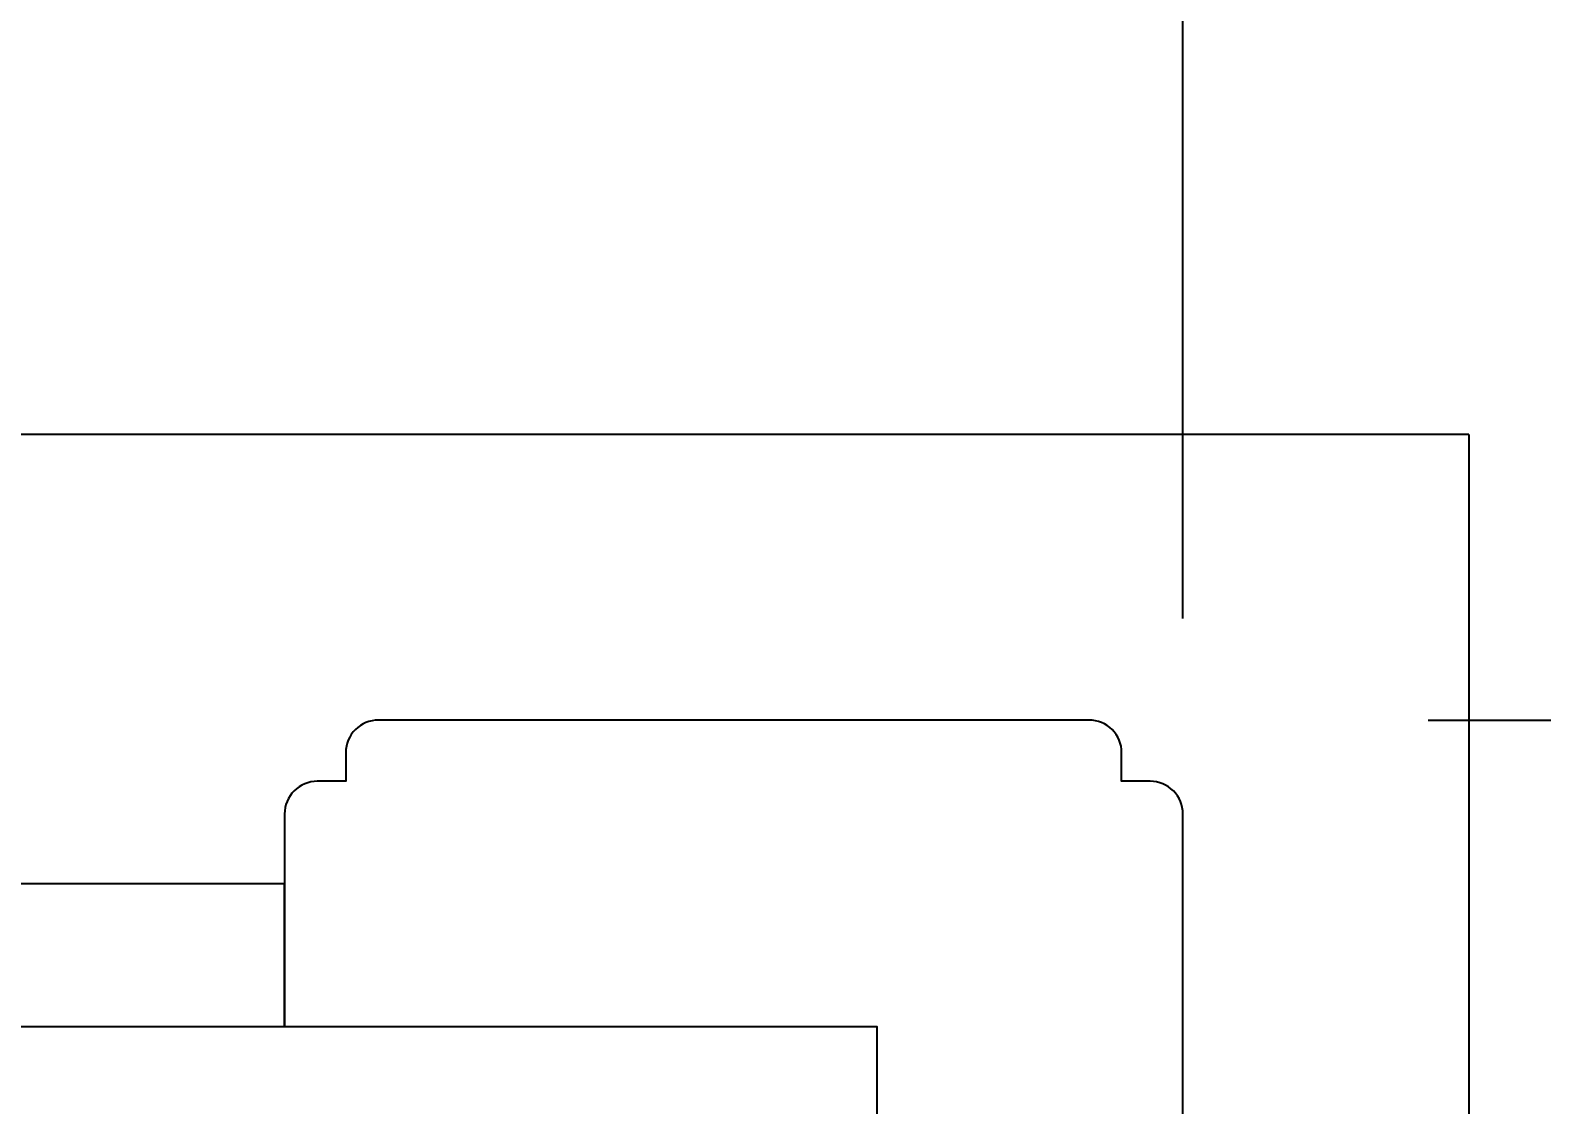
# Model space of a CAD drawing. Extents: x 296441 to 853063, y 459050 to 1117990.
# Drawn here: x 628886.2 to 629256.4, y 580553.1 to 580816.3 of the extents above; entities that cross this region are included whole.
import ezdxf

# ---------------------------------------------------------------- set-up
doc = ezdxf.new("R2010")
doc.units = 0
doc.header["$LTSCALE"] = 1000
for name, color, linetype in [('A-SECT-FNSH', 6, 'Continuous'), ('E2-E3-FL03$0$A-OVLK', 140, 'Continuous'), ('E_OTHER', 7, 'Continuous'), ('ZT0_默认图层-----PM、LM、DY、JD', 7, 'Continuous'), ('ZT1_Dim---标注---PM、LM、DY、JD', 252, 'Continuous'), ('ZT3_型材--铝断面-------------JD', 6, 'Continuous')]:
    doc.layers.add(name, color=color, linetype=linetype)
doc.styles.add('E2-E3-FL03$0$E1-FL03$0$Standard', font='')
doc.styles.add('ZT-DIMSTYLE', font='ROMANS.shx', dxfattribs={"width": 0.7, "bigfont": 'CHINESE.shx'})
doc.styles.get('E2-E3-FL03$0$E1-FL03$0$Standard').set_extended_font_data('SimSun')
doc.dimstyles.new('ZT-DIM100', dxfattribs={"dimscale": 100, "dimtxt": 2.5, "dimasz": 1.5, "dimexe": 1, "dimexo": 1, "dimgap": 0.5, "dimtad": 1, "dimdec": 0, "dimdsep": 46, "dimtxsty": 'ZT-DIMSTYLE', "dimblk": 'ARCHTICK', "dimcen": 2.5, "dimclrd": 175, "dimclre": 175, "dimclrt": 7, "dimazin": 2, "dimtfac": 1, "dimtix": 1, "dimtmove": 2, "dimatfit": 3, "dimfxl": 0, "dimarcsym": 0})

# ---------------------------------------------------------------- blocks, each defined once
blk = doc.blocks.new('20191022152458')
at = {"layer": 'A-SECT-FNSH', "ltscale": 30}
blk.add_lwpolyline([(-220, -119.91), (-271.94, -119.91, -0.414214), (-279.94, -111.91), (-279.94, -104.91), (-286.94, -104.91, -0.414214), (-294.94, -96.91), (-294.94, 45.09), (-294.94, 77.09, -0.414214), (-286.94, 85.09), (-279.94, 85.09), (-279.94, 92.09, -0.414214), (-271.94, 100.09), (-97.94, 100.09, -0.414214), (-89.94, 92.09), (-89.94, 85.09), (-82.94, 85.09, -0.414214), (-74.94, 77.09), (-74.94, 45.09), (-74.94, 25), (-220, 25)], format="xyb", close=True, dxfattribs=at)
at = {"layer": 'ZT3_型材--铝断面-------------JD', "ltscale": 0.02}
blk.add_lwpolyline([(-74.94, 25), (-74.94, 60), (-9.94, 60, -0.414214), (0.06, 50), (0.06, 25)], format="xyb", close=True, dxfattribs=at)
blk = doc.blocks.new('555Y')
at = {"layer": 'E2-E3-FL03$0$A-OVLK'}
for q in [(664263.88, 98813.43), (666943.88, 98063.43)]:
    blk.add_line((666943.88, 98813.43), q, dxfattribs=at)
at = {"layer": 'ZT0_默认图层-----PM、LM、DY、JD', "ltscale": 1000, "xscale": -1}
blk.add_blockref('20191022152458', (666578.94, 98643.43), dxfattribs=at)
at = {"style": 'E2-E3-FL03$0$E1-FL03$0$Standard', "text_generation_flag": 4, "flags": 9}
for tag in ['XSIZE', 'YSIZE']:
    blk.add_attdef(tag, (662673.88, 95823.43, -0.03), '', height=0.5, rotation=90, dxfattribs=at)
blk = doc.blocks.new('_ArchTick')
at = {"color": 0, "linetype": 'ByBlock', "const_width": 0.4}
blk.add_lwpolyline([(-0.5, -0.5), (0.5, 0.5)], dxfattribs=at)
blk = doc.blocks.new('*D1319')
at = {"layer": 'Defpoints', "color": 0, "ltscale": 1000, "transparency": 16777216}
for p in [(629168.48, 581042.15), (628873.48, 580572.23), (629168.48, 580572.23)]:
    blk.add_point(p, dxfattribs=at)
at = {"layer": 'ZT1_Dim---标注---PM、LM、DY、JD', "color": 175, "linetype": 'ByBlock', "lineweight": -2, "ltscale": 1000, "transparency": 16777216}
for p, q in [((628873.48, 580672.23), (628873.48, 581142.15)), ((629168.48, 580672.23), (629168.48, 581142.15)), ((628873.48, 581042.15), (628723.48, 581042.15)), ((628873.48, 581042.15), (629168.48, 581042.15)), ((629168.48, 581042.15), (629318.48, 581042.15))]:
    blk.add_line(p, q, dxfattribs=at)
at = {"layer": 'ZT1_Dim---标注---PM、LM、DY、JD', "color": 175, "lineweight": -2, "ltscale": 1000, "transparency": 16777216, "xscale": 150, "yscale": 150, "zscale": 150}
blk.add_blockref('_ArchTick', (628873.48, 581042.15), dxfattribs=at)
at = {"layer": 'ZT1_Dim---标注---PM、LM、DY、JD', "color": 175, "lineweight": -2, "ltscale": 1000, "transparency": 16777216, "xscale": 150, "yscale": 150, "zscale": 150, "rotation": 180}
blk.add_blockref('_ArchTick', (629168.48, 581042.15), dxfattribs=at)
at = {"layer": 'ZT1_Dim---标注---PM、LM、DY、JD', "color": 7, "ltscale": 1000, "transparency": 16777216, "insert": (629020.98, 581217.15), "char_height": 250, "attachment_point": 5, "style": 'ZT-DIMSTYLE'}
blk.add_mtext('295', dxfattribs=at)
blk = doc.blocks.new('*D1320')
at = {"layer": 'Defpoints', "color": 0, "ltscale": 1000, "transparency": 16777216}
for p in [(628873.48, 581042.15), (626923.54, 580572.23), (628873.48, 580572.23)]:
    blk.add_point(p, dxfattribs=at)
at = {"layer": 'ZT1_Dim---标注---PM、LM、DY、JD', "color": 175, "linetype": 'ByBlock', "lineweight": -2, "ltscale": 1000, "transparency": 16777216}
for p, q in [((626923.54, 580672.23), (626923.54, 581142.15)), ((628873.48, 580672.23), (628873.48, 581142.15)), ((626923.54, 581042.15), (628873.48, 581042.15))]:
    blk.add_line(p, q, dxfattribs=at)
at = {"layer": 'ZT1_Dim---标注---PM、LM、DY、JD', "color": 175, "lineweight": -2, "ltscale": 1000, "transparency": 16777216, "xscale": 150, "yscale": 150, "zscale": 150, "rotation": 180}
blk.add_blockref('_ArchTick', (626923.54, 581042.15), dxfattribs=at)
at = {"layer": 'ZT1_Dim---标注---PM、LM、DY、JD', "color": 175, "lineweight": -2, "ltscale": 1000, "transparency": 16777216, "xscale": 150, "yscale": 150, "zscale": 150}
blk.add_blockref('_ArchTick', (628873.48, 581042.15), dxfattribs=at)
at = {"layer": 'ZT1_Dim---标注---PM、LM、DY、JD', "color": 7, "ltscale": 1000, "transparency": 16777216, "insert": (627898.51, 581217.15), "char_height": 250, "attachment_point": 5, "style": 'ZT-DIMSTYLE'}
blk.add_mtext('1950', dxfattribs=at)
blk = doc.blocks.new('*D1393')
at = {"layer": 'Defpoints', "color": 0, "ltscale": 1000, "transparency": 16777216}
for p in [(113461.81, 902067.66, 0), (113973.19, 902067.66), (113461.81, 901847.57, 0.02)]:
    blk.add_point(p, dxfattribs=at)
at = {"layer": 'ZT1_Dim---标注---PM、LM、DY、JD', "color": 175, "linetype": 'ByBlock', "lineweight": -2, "ltscale": 1000, "transparency": 16777216}
for p, q in [((113973.19, 902067.66), (113973.19, 902217.66)), ((113561.81, 902067.66), (114073.19, 902067.66)), ((113973.19, 901847.57), (113973.19, 902067.66)), ((113561.81, 901847.57), (114073.19, 901847.57)), ((113973.19, 901847.57), (113973.19, 901697.57))]:
    blk.add_line(p, q, dxfattribs=at)
at = {"layer": 'ZT1_Dim---标注---PM、LM、DY、JD', "color": 175, "lineweight": -2, "ltscale": 1000, "transparency": 16777216, "xscale": 150, "yscale": 150, "zscale": 150}
for p, rotation in [((113973.19, 902067.66), 270), ((113973.19, 901847.57), 90)]:
    blk.add_blockref('_ArchTick', p, dxfattribs=dict(at, rotation=rotation))
at = {"layer": 'ZT1_Dim---标注---PM、LM、DY、JD', "color": 7, "ltscale": 1000, "transparency": 16777216, "insert": (113798.19, 901957.61), "char_height": 250, "attachment_point": 5, "rotation": 90, "style": 'ZT-DIMSTYLE'}
blk.add_mtext('220', dxfattribs=at)
blk = doc.blocks.new('20191028102048')
at = {"layer": 'ZT1_Dim---标注---PM、LM、DY、JD', "ltscale": 1000}
dim = blk.add_linear_dim(base=(2911.45, 700.09, 0), p1=(2400.06, 480, 0.02), p2=(2400.06, 700.09), angle=90, dimstyle='ZT-DIM100', dxfattribs=at)
dim.commit()
dim.dimension.update_dxf_attribs({"geometry": '*D1393', "text_midpoint": (2736.45, 590.04, 0), "insert": (-111061.74, -901367.57)})

msp = doc.modelspace()

# ---------------------------------------------------------------- block references
at = {"layer": 'E_OTHER'}
msp.add_blockref('555Y', (-37705.4, 481903.8), dxfattribs=at)
at = {"layer": 'ZT0_默认图层-----PM、LM、DY、JD', "ltscale": 1000}
msp.add_blockref('20191028102048', (626728.48, 579947.23), dxfattribs=at)

# ---------------------------------------------------------------- dimensions: what is measured, and where the dimension line sits
at = {"layer": 'ZT1_Dim---标注---PM、LM、DY、JD', "ltscale": 1000}
for base, p1, p2, picture, middle in [((628873.48, 581042.15), (626923.54, 580572.23), (628873.48, 580572.23), '*D1320', (627898.51, 581217.15)), ((629168.48, 581042.15), (628873.48, 580572.23), (629168.48, 580572.23), '*D1319', (629020.98, 581217.15))]:
    dim = msp.add_linear_dim(base=base, p1=p1, p2=p2, dimstyle='ZT-DIM100', dxfattribs=at)
    dim.commit()
    dim.dimension.update_dxf_attribs({"geometry": picture, "text_midpoint": middle})

doc.saveas('drawing.dxf')
